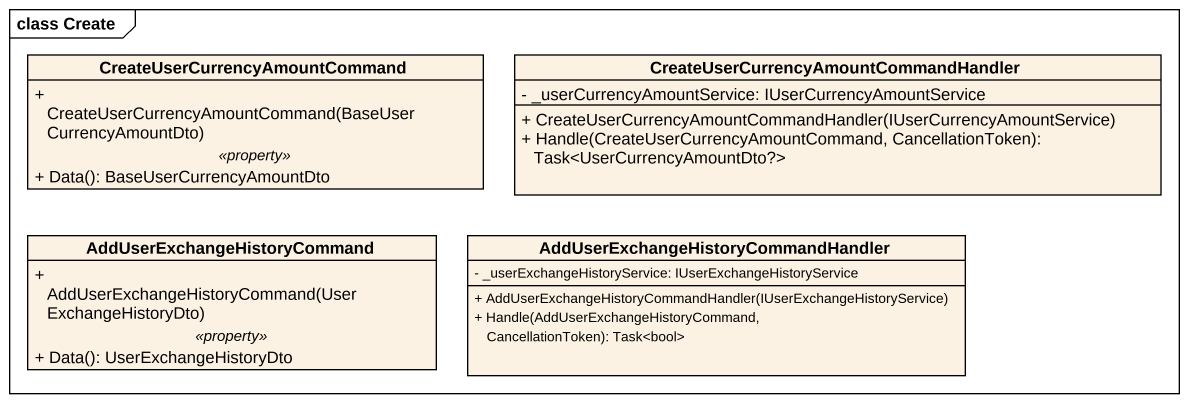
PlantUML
@startuml
mainframe class Create
hide circle
hide empty members
skinparam classAttributeIconSize 0
class "CreateUserCurrencyAmountCommand" as CreateUserCurrencyAmountComm {
  + CreateUserCurrencyAmountCommand(BaseUserCurrencyAmountDto)
  .. <<property>> ..
  + Data(): BaseUserCurrencyAmountDto
}
class "CreateUserCurrencyAmountCommandHandler" as CreateUserCurrencyAmountComm_2 {
  - _userCurrencyAmountService: IUserCurrencyAmountService
  + CreateUserCurrencyAmountCommandHandler(IUserCurrencyAmountService)
  + Handle(CreateUserCurrencyAmountCommand, CancellationToken): Task<UserCurrencyAmountDto?>
}
class "AddUserExchangeHistoryCommand" as AddUserExchangeHistoryComman {
  + AddUserExchangeHistoryCommand(UserExchangeHistoryDto)
  .. <<property>> ..
  + Data(): UserExchangeHistoryDto
}
class "AddUserExchangeHistoryCommandHandler" as AddUserExchangeHistoryComman_2 {
  - _userExchangeHistoryService: IUserExchangeHistoryService
  + AddUserExchangeHistoryCommandHandler(IUserExchangeHistoryService)
  + Handle(AddUserExchangeHistoryCommand, CancellationToken): Task<bool>
}
@enduml
